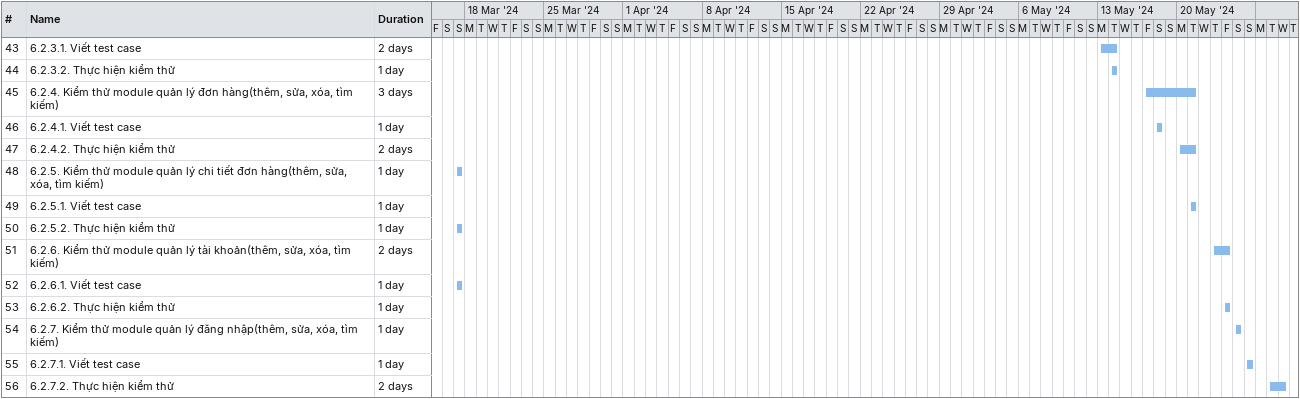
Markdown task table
| ID | Task | Duration | Start | Finish |
|---|---|---|---|---|
| 43 | 6.2.3.1. Viết test case | 2d | 2024-05-13 | 2024-05-14 |
| 44 | 6.2.3.2. Thực hiện kiểm thử | 1d | 2024-05-14 | 2024-05-14 |
| 45 | 6.2.4. Kiểm thử module quản lý đơn hàng(thêm, sửa, xóa, tìm kiếm) | 3d | 2024-05-17 | 2024-05-21 |
| 46 | 6.2.4.1. Viết test case | 1d | 2024-05-18 | 2024-05-18 |
| 47 | 6.2.4.2. Thực hiện kiểm thử | 2d | 2024-05-20 | 2024-05-21 |
| 48 | 6.2.5. Kiểm thử module quản lý chi tiết đơn hàng(thêm, sửa, xóa, tìm kiếm) | 1d | 2024-03-17 | 2024-03-17 |
| 49 | 6.2.5.1. Viết test case | 1d | 2024-05-21 | 2024-05-21 |
| 50 | 6.2.5.2. Thực hiện kiểm thử | 1d | 2024-03-17 | 2024-03-17 |
| 51 | 6.2.6. Kiểm thử module quản lý tài khoản(thêm, sửa, xóa, tìm kiếm) | 2d | 2024-05-23 | 2024-05-24 |
| 52 | 6.2.6.1. Viết test case | 1d | 2024-03-17 | 2024-03-17 |
| 53 | 6.2.6.2. Thực hiện kiểm thử | 1d | 2024-05-24 | 2024-05-24 |
| 54 | 6.2.7. Kiểm thử module quản lý đăng nhập(thêm, sửa, xóa, tìm kiếm) | 1d | 2024-05-25 | 2024-05-25 |
| 55 | 6.2.7.1. Viết test case | 1d | 2024-05-26 | 2024-05-26 |
| 56 | 6.2.7.2. Thực hiện kiểm thử | 2d | 2024-05-28 | 2024-05-29 |
